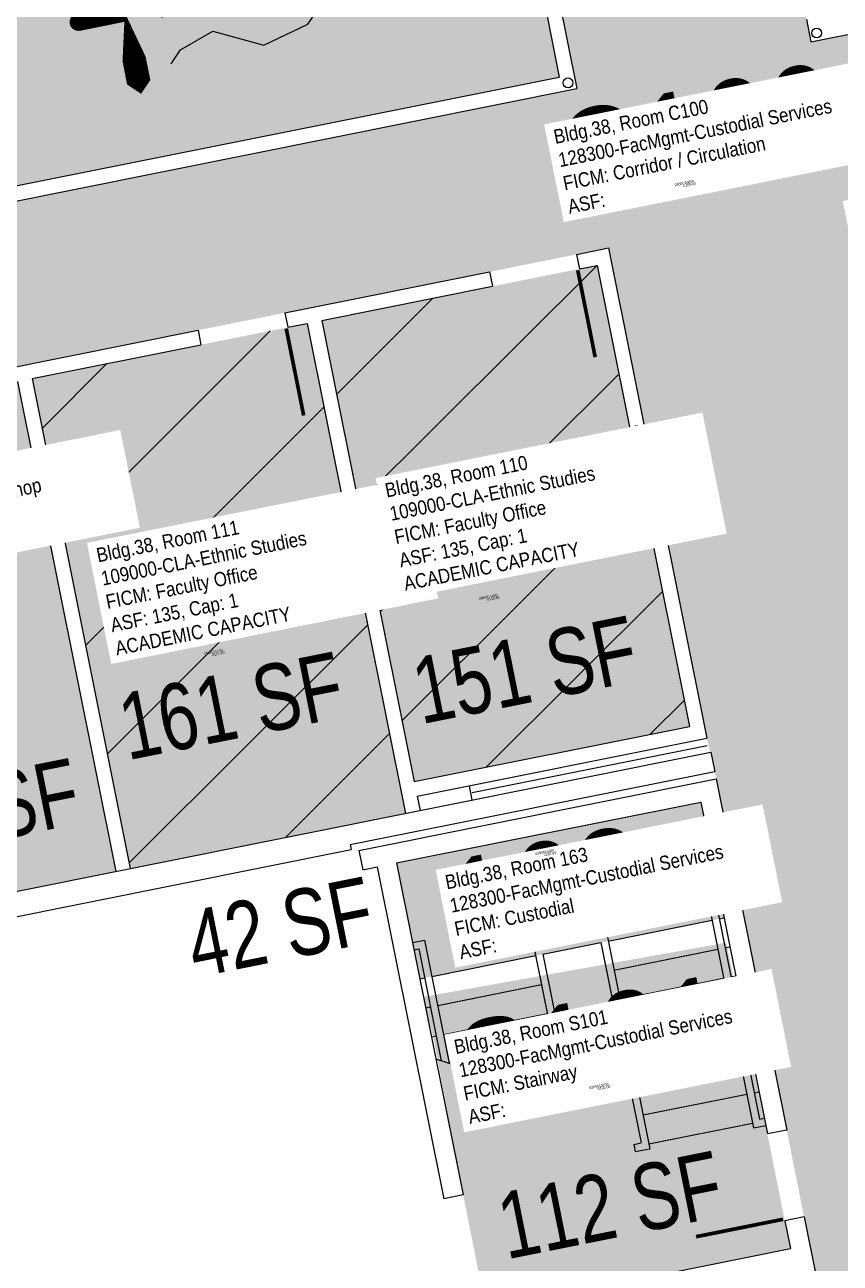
# Model space of a CAD drawing. Header units: inches. Extents: x 69207363 to 69209478, y 27675962 to 27681885.
# Drawn here: x 69208398 to 69208729, y 27678182 to 27678685 of the extents above; entities that cross this region are included whole.
import ezdxf
from ezdxf.enums import TextEntityAlignment as Align

# ---------------------------------------------------------------- set-up
doc = ezdxf.new("R2010")
doc.units = ezdxf.units.IN
doc.header["$LTSCALE"] = 100
doc.header["$MEASUREMENT"] = 0
doc.layers.get('0').update_dxf_attribs({"linetype": 'CONTINUOUS'})
for name, color, linetype in [('A-COLS', 5, 'CONTINUOUS'), ('A-DOOR', 2, 'CONTINUOUS'), ('A-FLOR', 3, 'CONTINUOUS'), ('A-IDEN-ICON', 4, 'CONTINUOUS'), ('A-IDEN-RNUM', 7, 'CONTINUOUS'), ('A-IDEN-SNUM', 4, 'CONTINUOUS'), ('A-IDEN-VNUM', 4, 'CONTINUOUS'), ('A-WALL', 5, 'CONTINUOUS'), ('AREA-TEXT', 3, 'CONTINUOUS'), ('Rooms-Capacity', 4, 'CONTINUOUS'), ('Rooms-Category-Color', 7, 'CONTINUOUS'), ('Rooms-College-Color', 7, 'CONTINUOUS'), ('Rooms-Department-Color', 7, 'CONTINUOUS'), ('Rooms-Division-Color', 7, 'CONTINUOUS'), ('Rooms-Information', 7, 'CONTINUOUS')]:
    doc.layers.add(name, color=color, linetype=linetype)
doc.styles.add('CP_AREA', font='arial.ttf', dxfattribs={"height": 15})
doc.styles.add('CP_ROOMSNUMBER', font='arial.ttf', dxfattribs={"height": 1})
doc.styles.add('CP_ROOMVNUMBER', font='arial.ttf', dxfattribs={"width": 0.85, "height": 0.075})
pattern_1 = [(45, (0, 0), (-26.51650429449553, 26.51650429449553), [])]

# ---------------------------------------------------------------- blocks, each defined once
blk = doc.blocks.new('CPMECH')
for p, q in [((0.01500000000000001, 0.03499999999999998), (0.04500000000000004, 0.04499999999999998)), ((0.04500000000000004, 0.04499999999999998), (0.08500000000000008, 0.02499999999999997)), ((0.1250000000000001, 0.03499999999999998), (0.1350000000000001, 0.04499999999999998)), ((0.005000000000000004, 0.02499999999999997), (0.01500000000000001, 0.03499999999999998)), ((0.08500000000000008, 0.02499999999999997), (0.1250000000000001, 0.03499999999999998)), ((0.01500000000000001, -0.005000000000000004), (0.04500000000000004, 0.005000000000000004)), ((0.04500000000000004, 0.005000000000000004), (0.08500000000000008, -0.01500000000000001)), ((0.1250000000000001, -0.005000000000000004), (0.1350000000000001, 0.005000000000000004)), ((0.005000000000000004, -0.01500000000000001), (0.01500000000000001, -0.005000000000000004)), ((0.08500000000000008, -0.01500000000000001), (0.1250000000000001, -0.005000000000000004)), ((0.01500000000000001, -0.04499999999999998), (0.04500000000000004, -0.035)), ((0.04500000000000004, -0.035), (0.08500000000000008, -0.05499999999999999)), ((0.1250000000000001, -0.04499999999999998), (0.1350000000000001, -0.035)), ((0.005000000000000004, -0.05499999999999999), (0.01500000000000001, -0.04499999999999998)), ((0.08500000000000008, -0.05499999999999999), (0.1250000000000001, -0.04499999999999998))]:
    blk.add_line(p, q)
for points in [[(-0.02500000000000002, -0.005000000000000004, 0, 0.01999999999999999, 0), (-0.02500000000000002, 0.03499999999999998, 0.01999999999999999, 0.01999999999999999, 0), (-0.02500000000000002, 0.05500000000000001, 0.01999999999999999, 0, 0), (-0.02500000000000002, 0.06500000000000002, 0, 0, 0)], [(-0.02500000000000002, -0.005000000000000004, 0, 0.01999999999999999, 0), (-0.02500000000000002, -0.04499999999999998, 0.01999999999999999, 0.01999999999999999, 0), (-0.02500000000000002, -0.06499999999999996, 0.01999999999999999, 0, 0), (-0.02500000000000002, -0.07499999999999997, 0, 0, 0)]]:
    blk.add_lwpolyline(points, format="xyseb")
at = {"const_width": 0.0075}
blk.add_lwpolyline([(-0.06824759526419133, -0.00687500000000002, 1), (-0.0617524047358079, -0.003124999999999989, 1)], format="xyb", close=True, dxfattribs=at)
at = {"const_width": 0.015}
blk.add_lwpolyline([(-0.02500000000000002, -0.005000000000000004), (-0.06499999999999984, -0.005000000000000004)], dxfattribs=at)

msp = doc.modelspace()

# ---------------------------------------------------------------- hatches: boundary and pattern name
at = {"layer": 'Rooms-Capacity'}
h = msp.add_hatch(dxfattribs=at)
h.set_pattern_fill('ANSI31', color=256, scale=300, style=0)
h.set_pattern_definition(pattern_1)
h.paths.add_polyline_path([(69208623.09442669, 27678586.04716378), (69208630.26579933, 27678587.48420903), (69208667.79355177, 27678400.20722754), (69208556.01566751, 27678377.80846432), (69208518.4879151, 27678565.08544581), (69208587.79614747, 27678578.97387014)])
h = msp.add_hatch(dxfattribs=at)
h.set_pattern_fill('ANSI31', color=256, scale=300, style=0)
h.set_pattern_definition(pattern_1)
h.paths.add_polyline_path([(69208400.82698432, 27678541.50780031), (69208469.42062573, 27678555.25303036), (69208504.71890494, 27678562.326324), (69208512.60486856, 27678563.90656354), (69208552.49038553, 27678364.86348896), (69208440.71250127, 27678342.46472574)])
at = {"layer": 'Rooms-Category-Color', "true_color": 0xadadad}
for points in [[(69208519.25576913, 27679665.68955737), (69208360.39361648, 27680458.46883405), (69208353.3159967, 27680493.78870232), (69208335.31410879, 27680583.62459715), (69208321.10462907, 27680654.53501163), (69208234.68230419, 27681085.8134946), (69208227.6029202, 27681121.14216699), (69208183.60421836, 27681340.71151326), (69208207.1364045, 27681345.42704235), (69208203.59975769, 27681363.07618196), (69208180.06757155, 27681358.36065286), (69208153.60578349, 27681490.41449227), (69208144.1226692, 27681537.73864316), (69208137.04937556, 27681573.0369224), (69208104.87864946, 27681733.58041587), (69208093.83953622, 27681731.36832817), (69208023.68847334, 27681717.31101212), (69208009.76939708, 27681714.52181911), (69208019.60568103, 27681665.43522447), (69208026.68391094, 27681630.11231168), (69208084.76128516, 27681340.28532663), (69208091.83457881, 27681304.9870474), (69208113.2431155, 27681198.15074962), (69208120.3207756, 27681162.8306802), (69208132.49975815, 27681102.05317704), (69208139.57305181, 27681066.75489783), (69208207.33485743, 27680728.59911723), (69208214.40815108, 27680693.300838), (69208240.45437315, 27680563.32082231), (69208247.53372061, 27680527.99233233), (69208273.83253321, 27680396.75179902), (69208379.8548834, 27679867.66214042), (69208435.59873146, 27679589.48029036), (69208442.67202511, 27679554.18201115), (69208457.11429429, 27679482.10989366), (69208464.18758796, 27679446.81161443), (69208467.0073023, 27679432.74022572), (69208474.08059597, 27679397.4419465), (69208500.05949563, 27679267.79789373), (69208507.1327893, 27679232.4996145), (69208514.86441669, 27679193.91601305), (69208521.93771036, 27679158.61773381), (69208528.30244276, 27679126.85542997), (69208535.3757364, 27679091.55715072), (69208547.74254939, 27679029.84230623), (69208561.78646985, 27678959.75809234), (69208622.00225857, 27678659.25964976), (69208314.61307691, 27678597.66305091), (69208314.86224613, 27678596.41960689), (69208327.58078194, 27678532.94953898), (69208468.24174346, 27678561.13607689), (69208503.5400227, 27678568.20937054), (69208586.6172652, 27678584.85691667), (69208621.9155444, 27678591.93021033), (69208634.9699636, 27678594.54613785), (69208674.85548057, 27678395.50306327), (69208678.6859009, 27678378.93267161), (69208692.97886805, 27678307.60562503), (69208707.27183521, 27678236.27857845), (69208714.34512883, 27678200.98029922), (69208719.46801025, 27678175.41527864), (69208726.54130387, 27678140.1169994), (69208757.19224304, 27677987.1577894), (69208764.26553668, 27677951.85951015), (69208788.71491323, 27677829.84832796), (69208780.87085116, 27677828.27648491), (69208768.12425031, 27677825.72223996), (69208771.46441679, 27677809.05360813), (69208792.05507967, 27677813.17969611), (69208794.91647585, 27677798.90030013), (69208801.98976949, 27677763.6020209), (69208832.64070867, 27677610.64281089), (69208839.71400228, 27677575.34453166), (69208873.3890877, 27677407.29374418), (69208885.67606157, 27677345.97732554), (69208964.22245869, 27677233.79262251), (69209042.76885587, 27677121.60791954), (69208985.84296694, 27677081.76242957), (69208956.35073403, 27677061.11336977), (69208769.16367432, 27676930.05388714), (69208739.67144138, 27676909.40482733), (69208710.92566162, 27676889.27839855), (69208681.43342866, 27676868.62933873), (69208539.47861364, 27676769.23932406), (69208509.98638073, 27676748.59026425), (69208471.7030431, 27676721.78609077), (69208468.24546495, 27676719.36525889), (69208442.21081015, 27676701.13703096), (69208438.753232, 27676698.71619906), (69208290.67919046, 27676595.0417928), (69208261.1889539, 27676574.39413077), (69208240.33022416, 27676559.78983957), (69208210.8379912, 27676539.14077976), (69208179.97132185, 27676517.52940489), (69208173.40889981, 27676512.93470889), (69208150.48108529, 27676496.88174286), (69208143.91666685, 27676492.28564907), (69208061.40317914, 27676434.51362664), (69208031.91294259, 27676413.86596461), (69207997.2420373, 27676389.59104455), (69207967.74980433, 27676368.94198474), (69207952.44396165, 27676358.22556115), (69207947.85559234, 27676364.77894706), (69207929.50211495, 27676390.99249066), (69207924.91374561, 27676397.54587657), (69207809.63096593, 27676562.19969736), (69207699.86175205, 27676485.34451091), (69207724.52423726, 27676450.12006168), (69207731.07762316, 27676454.70843101), (69207737.96017718, 27676444.87835217), (69207731.4067913, 27676440.28998282), (69207835.7921938, 27676291.20045355), (69207842.34557968, 27676295.78882288), (69207844.63976434, 27676292.51212993), (69207849.22813371, 27676285.95874402), (69207842.67474781, 27676281.37037469), (69207856.73303284, 27676261.29148389), (69207898.02835691, 27676202.31101077), (69207911.50028792, 27676183.06958615), (69207918.05367383, 27676187.65795549), (69207911.50028792, 27676183.06958615), (69208048.66139153, 27676279.09196004), (69208086.80867553, 27676305.80087525), (69208122.02781004, 27676330.47095124), (69208150.70776547, 27676350.55129295), (69208154.44716853, 27676353.16944523), (69208180.19999841, 27676371.20035275), (69208183.93940145, 27676373.81850503), (69208218.81216383, 27676398.23475584), (69208248.30439681, 27676418.88381566), (69208311.01521228, 27676462.79094815), (69208340.50744525, 27676483.44000798), (69208391.77610996, 27676519.33589033), (69208421.26834291, 27676539.98495013), (69208452.60017091, 27676561.92200697), (69208482.09240386, 27676582.57106677), (69208517.80894287, 27676607.57808989), (69208547.3011758, 27676628.22714969), (69208720.72958606, 27676749.65347989), (69208750.221819, 27676770.3025397), (69208776.54722705, 27676788.73433923), (69208795.47425058, 27676761.70162237), (69208801.2944116, 27676765.77662251), (69208830.78664456, 27676786.42568233), (69208834.5797634, 27676789.08144385), (69208867.56149551, 27676812.17368511), (69208853.22284134, 27676832.65301608), (69208848.63447198, 27676839.20640197), (69208900.24238595, 27676875.33981054), (69208904.83075531, 27676868.78642464), (69208914.00749399, 27676855.67965284), (69208938.58269112, 27676872.88603786), (69208929.40595242, 27676885.99280966), (69208924.81758308, 27676892.54619558), (69208942.83939433, 27676905.16421125), (69208947.42776366, 27676898.61082535), (69208961.76641786, 27676878.13149441), (69209022.38523744, 27676920.57391082), (69209008.04658328, 27676941.05324177), (69209003.45821393, 27676947.60662767), (69209055.97730595, 27676984.37799979), (69209063.35144374, 27676989.54102059), (69209085.46953891, 27677005.02705961), (69209092.84367667, 27677010.1900804), (69209190.23502684, 27677078.36756309), (69209175.29384977, 27677099.70745356), (69209154.64478993, 27677129.19968649), (69209121.40948671, 27677176.66835163), (69209102.71012102, 27677203.37591382), (69209082.0610612, 27677232.86814675), (69209028.95695606, 27677308.71463343), (69208975.85285091, 27677384.56112009), (69208960.54398362, 27677460.95787375), (69208922.81975082, 27677649.215363), (69208915.74645719, 27677684.51364224), (69208885.09551805, 27677837.47285225), (69208878.02222437, 27677872.77113149), (69208847.37128523, 27678025.7303415), (69208840.29799159, 27678061.02862074), (69208809.64705244, 27678213.98783077), (69208802.57375878, 27678249.28611), (69208787.69420214, 27678323.540449), (69208772.81464553, 27678397.79478801), (69208770.65336137, 27678408.58037332), (69208730.07921597, 27678613.60473462), (69208742.20034873, 27678616.03364428), (69208777.49862796, 27678623.10693792), (69208846.76743096, 27678637.65246005), (69208834.77244173, 27678701.89589206), (69208827.79732627, 27678739.25360436), (69208795.92993914, 27678732.86781467), (69208803.39619353, 27678695.60851993), (69208717.11151096, 27678678.31824657), (69208679.93328628, 27678863.85095886), (69208630.49102578, 27679110.58562075), (69208623.74717188, 27679145.2163419), (69208566.0135191, 27679432.35156845), (69208559.26966523, 27679466.98228958)], [(69208614.94032976, 27678663.96381404), (69208266.36982232, 27678594.11503924), (69208239.26321699, 27678729.38674872), (69208210.96235538, 27678870.61822658), (69208559.53286283, 27678940.46700139)], [(69208319.61979334, 27678318.1993989), (69208434.82945473, 27678341.28584345), (69208394.94393776, 27678540.32891803), (69208279.73427638, 27678517.24247349)], [(69208552.57624021, 27678326.26329266), (69208558.30076273, 27678297.69586643), (69208681.84474008, 27678322.45239421), (69208672.41368188, 27678369.51676652), (69208548.86970456, 27678344.76023874)], [(69208706.5010668, 27678199.4084562), (69208708.76255202, 27678188.12283157), (69208585.2185747, 27678163.36630377), (69208576.57343802, 27678206.50864508), (69208563.93259925, 27678273.02572275), (69208559.62889528, 27678290.34217548), (69208682.66944139, 27678312.3695335), (69208699.42777315, 27678234.70673542)]]:
    msp.add_hatch(color=253, dxfattribs=at).paths.add_polyline_path(points)
at = {"layer": 'Rooms-Category-Color', "true_color": 0xfa9ba3}
for points in [[(69208623.09442669, 27678586.04716378), (69208630.26579933, 27678587.48420903), (69208667.79355177, 27678400.20722754), (69208556.01566751, 27678377.80846432), (69208518.4879151, 27678565.08544581), (69208587.79614747, 27678578.97387014)], [(69208400.82698432, 27678541.50780031), (69208469.42062573, 27678555.25303036), (69208504.71890494, 27678562.326324), (69208512.60486856, 27678563.90656354), (69208552.49038553, 27678364.86348896), (69208440.71250127, 27678342.46472574)]]:
    msp.add_hatch(color=241, dxfattribs=at).paths.add_polyline_path(points)
at = {"layer": 'Rooms-College-Color', "true_color": 0xadadad}
for points in [[(69208519.25576913, 27679665.68955737), (69208360.39361648, 27680458.46883405), (69208353.3159967, 27680493.78870232), (69208335.31410879, 27680583.62459715), (69208321.10462907, 27680654.53501163), (69208234.68230419, 27681085.8134946), (69208227.6029202, 27681121.14216699), (69208183.60421836, 27681340.71151326), (69208207.1364045, 27681345.42704235), (69208203.59975769, 27681363.07618196), (69208180.06757155, 27681358.36065286), (69208153.60578349, 27681490.41449227), (69208144.1226692, 27681537.73864316), (69208137.04937556, 27681573.0369224), (69208104.87864946, 27681733.58041587), (69208093.83953622, 27681731.36832817), (69208023.68847334, 27681717.31101212), (69208009.76939708, 27681714.52181911), (69208019.60568103, 27681665.43522447), (69208026.68391094, 27681630.11231168), (69208084.76128516, 27681340.28532663), (69208091.83457881, 27681304.9870474), (69208113.2431155, 27681198.15074962), (69208120.3207756, 27681162.8306802), (69208132.49975815, 27681102.05317704), (69208139.57305181, 27681066.75489783), (69208207.33485743, 27680728.59911723), (69208214.40815108, 27680693.300838), (69208240.45437315, 27680563.32082231), (69208247.53372061, 27680527.99233233), (69208273.83253321, 27680396.75179902), (69208379.8548834, 27679867.66214042), (69208435.59873146, 27679589.48029036), (69208442.67202511, 27679554.18201115), (69208457.11429429, 27679482.10989366), (69208464.18758796, 27679446.81161443), (69208467.0073023, 27679432.74022572), (69208474.08059597, 27679397.4419465), (69208500.05949563, 27679267.79789373), (69208507.1327893, 27679232.4996145), (69208514.86441669, 27679193.91601305), (69208521.93771036, 27679158.61773381), (69208528.30244276, 27679126.85542997), (69208535.3757364, 27679091.55715072), (69208547.74254939, 27679029.84230623), (69208561.78646985, 27678959.75809234), (69208622.00225857, 27678659.25964976), (69208314.61307691, 27678597.66305091), (69208314.86224613, 27678596.41960689), (69208327.58078194, 27678532.94953898), (69208468.24174346, 27678561.13607689), (69208503.5400227, 27678568.20937054), (69208586.6172652, 27678584.85691667), (69208621.9155444, 27678591.93021033), (69208634.9699636, 27678594.54613785), (69208674.85548057, 27678395.50306327), (69208678.6859009, 27678378.93267161), (69208692.97886805, 27678307.60562503), (69208707.27183521, 27678236.27857845), (69208714.34512883, 27678200.98029922), (69208719.46801025, 27678175.41527864), (69208726.54130387, 27678140.1169994), (69208757.19224304, 27677987.1577894), (69208764.26553668, 27677951.85951015), (69208788.71491323, 27677829.84832796), (69208780.87085116, 27677828.27648491), (69208768.12425031, 27677825.72223996), (69208771.46441679, 27677809.05360813), (69208792.05507967, 27677813.17969611), (69208794.91647585, 27677798.90030013), (69208801.98976949, 27677763.6020209), (69208832.64070867, 27677610.64281089), (69208839.71400228, 27677575.34453166), (69208873.3890877, 27677407.29374418), (69208885.67606157, 27677345.97732554), (69208964.22245869, 27677233.79262251), (69209042.76885587, 27677121.60791954), (69208985.84296694, 27677081.76242957), (69208956.35073403, 27677061.11336977), (69208769.16367432, 27676930.05388714), (69208739.67144138, 27676909.40482733), (69208710.92566162, 27676889.27839855), (69208681.43342866, 27676868.62933873), (69208539.47861364, 27676769.23932406), (69208509.98638073, 27676748.59026425), (69208471.7030431, 27676721.78609077), (69208468.24546495, 27676719.36525889), (69208442.21081015, 27676701.13703096), (69208438.753232, 27676698.71619906), (69208290.67919046, 27676595.0417928), (69208261.1889539, 27676574.39413077), (69208240.33022416, 27676559.78983957), (69208210.8379912, 27676539.14077976), (69208179.97132185, 27676517.52940489), (69208173.40889981, 27676512.93470889), (69208150.48108529, 27676496.88174286), (69208143.91666685, 27676492.28564907), (69208061.40317914, 27676434.51362664), (69208031.91294259, 27676413.86596461), (69207997.2420373, 27676389.59104455), (69207967.74980433, 27676368.94198474), (69207952.44396165, 27676358.22556115), (69207947.85559234, 27676364.77894706), (69207929.50211495, 27676390.99249066), (69207924.91374561, 27676397.54587657), (69207809.63096593, 27676562.19969736), (69207699.86175205, 27676485.34451091), (69207724.52423726, 27676450.12006168), (69207731.07762316, 27676454.70843101), (69207737.96017718, 27676444.87835217), (69207731.4067913, 27676440.28998282), (69207835.7921938, 27676291.20045355), (69207842.34557968, 27676295.78882288), (69207844.63976434, 27676292.51212993), (69207849.22813371, 27676285.95874402), (69207842.67474781, 27676281.37037469), (69207856.73303284, 27676261.29148389), (69207898.02835691, 27676202.31101077), (69207911.50028792, 27676183.06958615), (69207918.05367383, 27676187.65795549), (69207911.50028792, 27676183.06958615), (69208048.66139153, 27676279.09196004), (69208086.80867553, 27676305.80087525), (69208122.02781004, 27676330.47095124), (69208150.70776547, 27676350.55129295), (69208154.44716853, 27676353.16944523), (69208180.19999841, 27676371.20035275), (69208183.93940145, 27676373.81850503), (69208218.81216383, 27676398.23475584), (69208248.30439681, 27676418.88381566), (69208311.01521228, 27676462.79094815), (69208340.50744525, 27676483.44000798), (69208391.77610996, 27676519.33589033), (69208421.26834291, 27676539.98495013), (69208452.60017091, 27676561.92200697), (69208482.09240386, 27676582.57106677), (69208517.80894287, 27676607.57808989), (69208547.3011758, 27676628.22714969), (69208720.72958606, 27676749.65347989), (69208750.221819, 27676770.3025397), (69208776.54722705, 27676788.73433923), (69208795.47425058, 27676761.70162237), (69208801.2944116, 27676765.77662251), (69208830.78664456, 27676786.42568233), (69208834.5797634, 27676789.08144385), (69208867.56149551, 27676812.17368511), (69208853.22284134, 27676832.65301608), (69208848.63447198, 27676839.20640197), (69208900.24238595, 27676875.33981054), (69208904.83075531, 27676868.78642464), (69208914.00749399, 27676855.67965284), (69208938.58269112, 27676872.88603786), (69208929.40595242, 27676885.99280966), (69208924.81758308, 27676892.54619558), (69208942.83939433, 27676905.16421125), (69208947.42776366, 27676898.61082535), (69208961.76641786, 27676878.13149441), (69209022.38523744, 27676920.57391082), (69209008.04658328, 27676941.05324177), (69209003.45821393, 27676947.60662767), (69209055.97730595, 27676984.37799979), (69209063.35144374, 27676989.54102059), (69209085.46953891, 27677005.02705961), (69209092.84367667, 27677010.1900804), (69209190.23502684, 27677078.36756309), (69209175.29384977, 27677099.70745356), (69209154.64478993, 27677129.19968649), (69209121.40948671, 27677176.66835163), (69209102.71012102, 27677203.37591382), (69209082.0610612, 27677232.86814675), (69209028.95695606, 27677308.71463343), (69208975.85285091, 27677384.56112009), (69208960.54398362, 27677460.95787375), (69208922.81975082, 27677649.215363), (69208915.74645719, 27677684.51364224), (69208885.09551805, 27677837.47285225), (69208878.02222437, 27677872.77113149), (69208847.37128523, 27678025.7303415), (69208840.29799159, 27678061.02862074), (69208809.64705244, 27678213.98783077), (69208802.57375878, 27678249.28611), (69208787.69420214, 27678323.540449), (69208772.81464553, 27678397.79478801), (69208770.65336137, 27678408.58037332), (69208730.07921597, 27678613.60473462), (69208742.20034873, 27678616.03364428), (69208777.49862796, 27678623.10693792), (69208846.76743096, 27678637.65246005), (69208834.77244173, 27678701.89589206), (69208827.79732627, 27678739.25360436), (69208795.92993914, 27678732.86781467), (69208803.39619353, 27678695.60851993), (69208717.11151096, 27678678.31824657), (69208679.93328628, 27678863.85095886), (69208630.49102578, 27679110.58562075), (69208623.74717188, 27679145.2163419), (69208566.0135191, 27679432.35156845), (69208559.26966523, 27679466.98228958)], [(69208614.94032976, 27678663.96381404), (69208266.36982232, 27678594.11503924), (69208239.26321699, 27678729.38674872), (69208210.96235538, 27678870.61822658), (69208559.53286283, 27678940.46700139)], [(69208319.61979334, 27678318.1993989), (69208434.82945473, 27678341.28584345), (69208394.94393776, 27678540.32891803), (69208279.73427638, 27678517.24247349)], [(69208552.57624021, 27678326.26329266), (69208558.30076273, 27678297.69586643), (69208681.84474008, 27678322.45239421), (69208672.41368188, 27678369.51676652), (69208548.86970456, 27678344.76023874)], [(69208706.5010668, 27678199.4084562), (69208708.76255202, 27678188.12283157), (69208585.2185747, 27678163.36630377), (69208576.57343802, 27678206.50864508), (69208563.93259925, 27678273.02572275), (69208559.62889528, 27678290.34217548), (69208682.66944139, 27678312.3695335), (69208699.42777315, 27678234.70673542)]]:
    msp.add_hatch(color=253, dxfattribs=at).paths.add_polyline_path(points)
at = {"layer": 'Rooms-College-Color', "true_color": 0xb2d6e9}
for points in [[(69208623.09442669, 27678586.04716378), (69208630.26579933, 27678587.48420903), (69208667.79355177, 27678400.20722754), (69208556.01566751, 27678377.80846432), (69208518.4879151, 27678565.08544581), (69208587.79614747, 27678578.97387014)], [(69208400.82698432, 27678541.50780031), (69208469.42062573, 27678555.25303036), (69208504.71890494, 27678562.326324), (69208512.60486856, 27678563.90656354), (69208552.49038553, 27678364.86348896), (69208440.71250127, 27678342.46472574)]]:
    msp.add_hatch(color=254, dxfattribs=at).paths.add_polyline_path(points)
at = {"layer": 'Rooms-Department-Color', "true_color": 0xacacac}
for points in [[(69208519.25576913, 27679665.68955737), (69208360.39361648, 27680458.46883405), (69208353.3159967, 27680493.78870232), (69208335.31410879, 27680583.62459715), (69208321.10462907, 27680654.53501163), (69208234.68230419, 27681085.8134946), (69208227.6029202, 27681121.14216699), (69208183.60421836, 27681340.71151326), (69208207.1364045, 27681345.42704235), (69208203.59975769, 27681363.07618196), (69208180.06757155, 27681358.36065286), (69208153.60578349, 27681490.41449227), (69208144.1226692, 27681537.73864316), (69208137.04937556, 27681573.0369224), (69208104.87864946, 27681733.58041587), (69208093.83953622, 27681731.36832817), (69208023.68847334, 27681717.31101212), (69208009.76939708, 27681714.52181911), (69208019.60568103, 27681665.43522447), (69208026.68391094, 27681630.11231168), (69208084.76128516, 27681340.28532663), (69208091.83457881, 27681304.9870474), (69208113.2431155, 27681198.15074962), (69208120.3207756, 27681162.8306802), (69208132.49975815, 27681102.05317704), (69208139.57305181, 27681066.75489783), (69208207.33485743, 27680728.59911723), (69208214.40815108, 27680693.300838), (69208240.45437315, 27680563.32082231), (69208247.53372061, 27680527.99233233), (69208273.83253321, 27680396.75179902), (69208379.8548834, 27679867.66214042), (69208435.59873146, 27679589.48029036), (69208442.67202511, 27679554.18201115), (69208457.11429429, 27679482.10989366), (69208464.18758796, 27679446.81161443), (69208467.0073023, 27679432.74022572), (69208474.08059597, 27679397.4419465), (69208500.05949563, 27679267.79789373), (69208507.1327893, 27679232.4996145), (69208514.86441669, 27679193.91601305), (69208521.93771036, 27679158.61773381), (69208528.30244276, 27679126.85542997), (69208535.3757364, 27679091.55715072), (69208547.74254939, 27679029.84230623), (69208561.78646985, 27678959.75809234), (69208622.00225857, 27678659.25964976), (69208314.61307691, 27678597.66305091), (69208314.86224613, 27678596.41960689), (69208327.58078194, 27678532.94953898), (69208468.24174346, 27678561.13607689), (69208503.5400227, 27678568.20937054), (69208586.6172652, 27678584.85691667), (69208621.9155444, 27678591.93021033), (69208634.9699636, 27678594.54613785), (69208674.85548057, 27678395.50306327), (69208678.6859009, 27678378.93267161), (69208692.97886805, 27678307.60562503), (69208707.27183521, 27678236.27857845), (69208714.34512883, 27678200.98029922), (69208719.46801025, 27678175.41527864), (69208726.54130387, 27678140.1169994), (69208757.19224304, 27677987.1577894), (69208764.26553668, 27677951.85951015), (69208788.71491323, 27677829.84832796), (69208780.87085116, 27677828.27648491), (69208768.12425031, 27677825.72223996), (69208771.46441679, 27677809.05360813), (69208792.05507967, 27677813.17969611), (69208794.91647585, 27677798.90030013), (69208801.98976949, 27677763.6020209), (69208832.64070867, 27677610.64281089), (69208839.71400228, 27677575.34453166), (69208873.3890877, 27677407.29374418), (69208885.67606157, 27677345.97732554), (69208964.22245869, 27677233.79262251), (69209042.76885587, 27677121.60791954), (69208985.84296694, 27677081.76242957), (69208956.35073403, 27677061.11336977), (69208769.16367432, 27676930.05388714), (69208739.67144138, 27676909.40482733), (69208710.92566162, 27676889.27839855), (69208681.43342866, 27676868.62933873), (69208539.47861364, 27676769.23932406), (69208509.98638073, 27676748.59026425), (69208471.7030431, 27676721.78609077), (69208468.24546495, 27676719.36525889), (69208442.21081015, 27676701.13703096), (69208438.753232, 27676698.71619906), (69208290.67919046, 27676595.0417928), (69208261.1889539, 27676574.39413077), (69208240.33022416, 27676559.78983957), (69208210.8379912, 27676539.14077976), (69208179.97132185, 27676517.52940489), (69208173.40889981, 27676512.93470889), (69208150.48108529, 27676496.88174286), (69208143.91666685, 27676492.28564907), (69208061.40317914, 27676434.51362664), (69208031.91294259, 27676413.86596461), (69207997.2420373, 27676389.59104455), (69207967.74980433, 27676368.94198474), (69207952.44396165, 27676358.22556115), (69207947.85559234, 27676364.77894706), (69207929.50211495, 27676390.99249066), (69207924.91374561, 27676397.54587657), (69207809.63096593, 27676562.19969736), (69207699.86175205, 27676485.34451091), (69207724.52423726, 27676450.12006168), (69207731.07762316, 27676454.70843101), (69207737.96017718, 27676444.87835217), (69207731.4067913, 27676440.28998282), (69207835.7921938, 27676291.20045355), (69207842.34557968, 27676295.78882288), (69207844.63976434, 27676292.51212993), (69207849.22813371, 27676285.95874402), (69207842.67474781, 27676281.37037469), (69207856.73303284, 27676261.29148389), (69207898.02835691, 27676202.31101077), (69207911.50028792, 27676183.06958615), (69207918.05367383, 27676187.65795549), (69207911.50028792, 27676183.06958615), (69208048.66139153, 27676279.09196004), (69208086.80867553, 27676305.80087525), (69208122.02781004, 27676330.47095124), (69208150.70776547, 27676350.55129295), (69208154.44716853, 27676353.16944523), (69208180.19999841, 27676371.20035275), (69208183.93940145, 27676373.81850503), (69208218.81216383, 27676398.23475584), (69208248.30439681, 27676418.88381566), (69208311.01521228, 27676462.79094815), (69208340.50744525, 27676483.44000798), (69208391.77610996, 27676519.33589033), (69208421.26834291, 27676539.98495013), (69208452.60017091, 27676561.92200697), (69208482.09240386, 27676582.57106677), (69208517.80894287, 27676607.57808989), (69208547.3011758, 27676628.22714969), (69208720.72958606, 27676749.65347989), (69208750.221819, 27676770.3025397), (69208776.54722705, 27676788.73433923), (69208795.47425058, 27676761.70162237), (69208801.2944116, 27676765.77662251), (69208830.78664456, 27676786.42568233), (69208834.5797634, 27676789.08144385), (69208867.56149551, 27676812.17368511), (69208853.22284134, 27676832.65301608), (69208848.63447198, 27676839.20640197), (69208900.24238595, 27676875.33981054), (69208904.83075531, 27676868.78642464), (69208914.00749399, 27676855.67965284), (69208938.58269112, 27676872.88603786), (69208929.40595242, 27676885.99280966), (69208924.81758308, 27676892.54619558), (69208942.83939433, 27676905.16421125), (69208947.42776366, 27676898.61082535), (69208961.76641786, 27676878.13149441), (69209022.38523744, 27676920.57391082), (69209008.04658328, 27676941.05324177), (69209003.45821393, 27676947.60662767), (69209055.97730595, 27676984.37799979), (69209063.35144374, 27676989.54102059), (69209085.46953891, 27677005.02705961), (69209092.84367667, 27677010.1900804), (69209190.23502684, 27677078.36756309), (69209175.29384977, 27677099.70745356), (69209154.64478993, 27677129.19968649), (69209121.40948671, 27677176.66835163), (69209102.71012102, 27677203.37591382), (69209082.0610612, 27677232.86814675), (69209028.95695606, 27677308.71463343), (69208975.85285091, 27677384.56112009), (69208960.54398362, 27677460.95787375), (69208922.81975082, 27677649.215363), (69208915.74645719, 27677684.51364224), (69208885.09551805, 27677837.47285225), (69208878.02222437, 27677872.77113149), (69208847.37128523, 27678025.7303415), (69208840.29799159, 27678061.02862074), (69208809.64705244, 27678213.98783077), (69208802.57375878, 27678249.28611), (69208787.69420214, 27678323.540449), (69208772.81464553, 27678397.79478801), (69208770.65336137, 27678408.58037332), (69208730.07921597, 27678613.60473462), (69208742.20034873, 27678616.03364428), (69208777.49862796, 27678623.10693792), (69208846.76743096, 27678637.65246005), (69208834.77244173, 27678701.89589206), (69208827.79732627, 27678739.25360436), (69208795.92993914, 27678732.86781467), (69208803.39619353, 27678695.60851993), (69208717.11151096, 27678678.31824657), (69208679.93328628, 27678863.85095886), (69208630.49102578, 27679110.58562075), (69208623.74717188, 27679145.2163419), (69208566.0135191, 27679432.35156845), (69208559.26966523, 27679466.98228958)], [(69208614.94032976, 27678663.96381404), (69208266.36982232, 27678594.11503924), (69208239.26321699, 27678729.38674872), (69208210.96235538, 27678870.61822658), (69208559.53286283, 27678940.46700139)], [(69208319.61979334, 27678318.1993989), (69208434.82945473, 27678341.28584345), (69208394.94393776, 27678540.32891803), (69208279.73427638, 27678517.24247349)], [(69208552.57624021, 27678326.26329266), (69208558.30076273, 27678297.69586643), (69208681.84474008, 27678322.45239421), (69208672.41368188, 27678369.51676652), (69208548.86970456, 27678344.76023874)], [(69208706.5010668, 27678199.4084562), (69208708.76255202, 27678188.12283157), (69208585.2185747, 27678163.36630377), (69208576.57343802, 27678206.50864508), (69208563.93259925, 27678273.02572275), (69208559.62889528, 27678290.34217548), (69208682.66944139, 27678312.3695335), (69208699.42777315, 27678234.70673542)]]:
    msp.add_hatch(color=253, dxfattribs=at).paths.add_polyline_path(points)
at = {"layer": 'Rooms-Department-Color', "true_color": 0xb2d6e9}
for points in [[(69208623.09442669, 27678586.04716378), (69208630.26579933, 27678587.48420903), (69208667.79355177, 27678400.20722754), (69208556.01566751, 27678377.80846432), (69208518.4879151, 27678565.08544581), (69208587.79614747, 27678578.97387014)], [(69208400.82698432, 27678541.50780031), (69208469.42062573, 27678555.25303036), (69208504.71890494, 27678562.326324), (69208512.60486856, 27678563.90656354), (69208552.49038553, 27678364.86348896), (69208440.71250127, 27678342.46472574)]]:
    msp.add_hatch(color=254, dxfattribs=at).paths.add_polyline_path(points)
at = {"layer": 'Rooms-Division-Color', "true_color": 0xadadad}
for points in [[(69208519.25576913, 27679665.68955737), (69208360.39361648, 27680458.46883405), (69208353.3159967, 27680493.78870232), (69208335.31410879, 27680583.62459715), (69208321.10462907, 27680654.53501163), (69208234.68230419, 27681085.8134946), (69208227.6029202, 27681121.14216699), (69208183.60421836, 27681340.71151326), (69208207.1364045, 27681345.42704235), (69208203.59975769, 27681363.07618196), (69208180.06757155, 27681358.36065286), (69208153.60578349, 27681490.41449227), (69208144.1226692, 27681537.73864316), (69208137.04937556, 27681573.0369224), (69208104.87864946, 27681733.58041587), (69208093.83953622, 27681731.36832817), (69208023.68847334, 27681717.31101212), (69208009.76939708, 27681714.52181911), (69208019.60568103, 27681665.43522447), (69208026.68391094, 27681630.11231168), (69208084.76128516, 27681340.28532663), (69208091.83457881, 27681304.9870474), (69208113.2431155, 27681198.15074962), (69208120.3207756, 27681162.8306802), (69208132.49975815, 27681102.05317704), (69208139.57305181, 27681066.75489783), (69208207.33485743, 27680728.59911723), (69208214.40815108, 27680693.300838), (69208240.45437315, 27680563.32082231), (69208247.53372061, 27680527.99233233), (69208273.83253321, 27680396.75179902), (69208379.8548834, 27679867.66214042), (69208435.59873146, 27679589.48029036), (69208442.67202511, 27679554.18201115), (69208457.11429429, 27679482.10989366), (69208464.18758796, 27679446.81161443), (69208467.0073023, 27679432.74022572), (69208474.08059597, 27679397.4419465), (69208500.05949563, 27679267.79789373), (69208507.1327893, 27679232.4996145), (69208514.86441669, 27679193.91601305), (69208521.93771036, 27679158.61773381), (69208528.30244276, 27679126.85542997), (69208535.3757364, 27679091.55715072), (69208547.74254939, 27679029.84230623), (69208561.78646985, 27678959.75809234), (69208622.00225857, 27678659.25964976), (69208314.61307691, 27678597.66305091), (69208314.86224613, 27678596.41960689), (69208327.58078194, 27678532.94953898), (69208468.24174346, 27678561.13607689), (69208503.5400227, 27678568.20937054), (69208586.6172652, 27678584.85691667), (69208621.9155444, 27678591.93021033), (69208634.9699636, 27678594.54613785), (69208674.85548057, 27678395.50306327), (69208678.6859009, 27678378.93267161), (69208692.97886805, 27678307.60562503), (69208707.27183521, 27678236.27857845), (69208714.34512883, 27678200.98029922), (69208719.46801025, 27678175.41527864), (69208726.54130387, 27678140.1169994), (69208757.19224304, 27677987.1577894), (69208764.26553668, 27677951.85951015), (69208788.71491323, 27677829.84832796), (69208780.87085116, 27677828.27648491), (69208768.12425031, 27677825.72223996), (69208771.46441679, 27677809.05360813), (69208792.05507967, 27677813.17969611), (69208794.91647585, 27677798.90030013), (69208801.98976949, 27677763.6020209), (69208832.64070867, 27677610.64281089), (69208839.71400228, 27677575.34453166), (69208873.3890877, 27677407.29374418), (69208885.67606157, 27677345.97732554), (69208964.22245869, 27677233.79262251), (69209042.76885587, 27677121.60791954), (69208985.84296694, 27677081.76242957), (69208956.35073403, 27677061.11336977), (69208769.16367432, 27676930.05388714), (69208739.67144138, 27676909.40482733), (69208710.92566162, 27676889.27839855), (69208681.43342866, 27676868.62933873), (69208539.47861364, 27676769.23932406), (69208509.98638073, 27676748.59026425), (69208471.7030431, 27676721.78609077), (69208468.24546495, 27676719.36525889), (69208442.21081015, 27676701.13703096), (69208438.753232, 27676698.71619906), (69208290.67919046, 27676595.0417928), (69208261.1889539, 27676574.39413077), (69208240.33022416, 27676559.78983957), (69208210.8379912, 27676539.14077976), (69208179.97132185, 27676517.52940489), (69208173.40889981, 27676512.93470889), (69208150.48108529, 27676496.88174286), (69208143.91666685, 27676492.28564907), (69208061.40317914, 27676434.51362664), (69208031.91294259, 27676413.86596461), (69207997.2420373, 27676389.59104455), (69207967.74980433, 27676368.94198474), (69207952.44396165, 27676358.22556115), (69207947.85559234, 27676364.77894706), (69207929.50211495, 27676390.99249066), (69207924.91374561, 27676397.54587657), (69207809.63096593, 27676562.19969736), (69207699.86175205, 27676485.34451091), (69207724.52423726, 27676450.12006168), (69207731.07762316, 27676454.70843101), (69207737.96017718, 27676444.87835217), (69207731.4067913, 27676440.28998282), (69207835.7921938, 27676291.20045355), (69207842.34557968, 27676295.78882288), (69207844.63976434, 27676292.51212993), (69207849.22813371, 27676285.95874402), (69207842.67474781, 27676281.37037469), (69207856.73303284, 27676261.29148389), (69207898.02835691, 27676202.31101077), (69207911.50028792, 27676183.06958615), (69207918.05367383, 27676187.65795549), (69207911.50028792, 27676183.06958615), (69208048.66139153, 27676279.09196004), (69208086.80867553, 27676305.80087525), (69208122.02781004, 27676330.47095124), (69208150.70776547, 27676350.55129295), (69208154.44716853, 27676353.16944523), (69208180.19999841, 27676371.20035275), (69208183.93940145, 27676373.81850503), (69208218.81216383, 27676398.23475584), (69208248.30439681, 27676418.88381566), (69208311.01521228, 27676462.79094815), (69208340.50744525, 27676483.44000798), (69208391.77610996, 27676519.33589033), (69208421.26834291, 27676539.98495013), (69208452.60017091, 27676561.92200697), (69208482.09240386, 27676582.57106677), (69208517.80894287, 27676607.57808989), (69208547.3011758, 27676628.22714969), (69208720.72958606, 27676749.65347989), (69208750.221819, 27676770.3025397), (69208776.54722705, 27676788.73433923), (69208795.47425058, 27676761.70162237), (69208801.2944116, 27676765.77662251), (69208830.78664456, 27676786.42568233), (69208834.5797634, 27676789.08144385), (69208867.56149551, 27676812.17368511), (69208853.22284134, 27676832.65301608), (69208848.63447198, 27676839.20640197), (69208900.24238595, 27676875.33981054), (69208904.83075531, 27676868.78642464), (69208914.00749399, 27676855.67965284), (69208938.58269112, 27676872.88603786), (69208929.40595242, 27676885.99280966), (69208924.81758308, 27676892.54619558), (69208942.83939433, 27676905.16421125), (69208947.42776366, 27676898.61082535), (69208961.76641786, 27676878.13149441), (69209022.38523744, 27676920.57391082), (69209008.04658328, 27676941.05324177), (69209003.45821393, 27676947.60662767), (69209055.97730595, 27676984.37799979), (69209063.35144374, 27676989.54102059), (69209085.46953891, 27677005.02705961), (69209092.84367667, 27677010.1900804), (69209190.23502684, 27677078.36756309), (69209175.29384977, 27677099.70745356), (69209154.64478993, 27677129.19968649), (69209121.40948671, 27677176.66835163), (69209102.71012102, 27677203.37591382), (69209082.0610612, 27677232.86814675), (69209028.95695606, 27677308.71463343), (69208975.85285091, 27677384.56112009), (69208960.54398362, 27677460.95787375), (69208922.81975082, 27677649.215363), (69208915.74645719, 27677684.51364224), (69208885.09551805, 27677837.47285225), (69208878.02222437, 27677872.77113149), (69208847.37128523, 27678025.7303415), (69208840.29799159, 27678061.02862074), (69208809.64705244, 27678213.98783077), (69208802.57375878, 27678249.28611), (69208787.69420214, 27678323.540449), (69208772.81464553, 27678397.79478801), (69208770.65336137, 27678408.58037332), (69208730.07921597, 27678613.60473462), (69208742.20034873, 27678616.03364428), (69208777.49862796, 27678623.10693792), (69208846.76743096, 27678637.65246005), (69208834.77244173, 27678701.89589206), (69208827.79732627, 27678739.25360436), (69208795.92993914, 27678732.86781467), (69208803.39619353, 27678695.60851993), (69208717.11151096, 27678678.31824657), (69208679.93328628, 27678863.85095886), (69208630.49102578, 27679110.58562075), (69208623.74717188, 27679145.2163419), (69208566.0135191, 27679432.35156845), (69208559.26966523, 27679466.98228958)], [(69208614.94032976, 27678663.96381404), (69208266.36982232, 27678594.11503924), (69208239.26321699, 27678729.38674872), (69208210.96235538, 27678870.61822658), (69208559.53286283, 27678940.46700139)], [(69208319.61979334, 27678318.1993989), (69208434.82945473, 27678341.28584345), (69208394.94393776, 27678540.32891803), (69208279.73427638, 27678517.24247349)], [(69208552.57624021, 27678326.26329266), (69208558.30076273, 27678297.69586643), (69208681.84474008, 27678322.45239421), (69208672.41368188, 27678369.51676652), (69208548.86970456, 27678344.76023874)], [(69208706.5010668, 27678199.4084562), (69208708.76255202, 27678188.12283157), (69208585.2185747, 27678163.36630377), (69208576.57343802, 27678206.50864508), (69208563.93259925, 27678273.02572275), (69208559.62889528, 27678290.34217548), (69208682.66944139, 27678312.3695335), (69208699.42777315, 27678234.70673542)]]:
    msp.add_hatch(color=253, dxfattribs=at).paths.add_polyline_path(points)
at = {"layer": 'Rooms-Division-Color', "true_color": 0xb2d6e9}
for points in [[(69208623.09442669, 27678586.04716378), (69208630.26579933, 27678587.48420903), (69208667.79355177, 27678400.20722754), (69208556.01566751, 27678377.80846432), (69208518.4879151, 27678565.08544581), (69208587.79614747, 27678578.97387014)], [(69208400.82698432, 27678541.50780031), (69208469.42062573, 27678555.25303036), (69208504.71890494, 27678562.326324), (69208512.60486856, 27678563.90656354), (69208552.49038553, 27678364.86348896), (69208440.71250127, 27678342.46472574)]]:
    msp.add_hatch(color=254, dxfattribs=at).paths.add_polyline_path(points)

# ---------------------------------------------------------------- linework, layer by layer
at = {"layer": 'A-COLS'}
for centre in [(69208719.4635931, 27678681.84921097), (69208618.47129416, 27678661.61173192), (69208646.76446876, 27678520.41861498)]:
    msp.add_circle(centre, 2, dxfattribs=at)
at = {"layer": 'A-DOOR'}
for points in [[(69208622.43636635, 27678585.51394644, 1.5, 1.5, 0), (69208629.50966, 27678550.21566721, 0, 0, 0), (69208628.77427919, 27678550.06830694, 0, 0, -0.4142135623730951), (69208587.57874736, 27678580.05877472, 0, 0, -0.4142135623730951)], [(69208504.06084466, 27678561.79310667, 1.5, 1.5, 0), (69208511.13413829, 27678526.49482743, 0, 0, 0), (69208510.39875749, 27678526.34746715, 0, 0, -0.4142135623730951), (69208469.20322566, 27678556.33793493, 0, 0, -0.4142135623730951)], [(69208705.77183676, 27678200.02723825, 1.5, 1.5, 0), (69208670.47355753, 27678192.9539446, 0, 0, 0), (69208670.3261972, 27678193.68932541, 0, 0, -0.4142135623730951), (69208700.316665, 27678234.88485723, 0, 0, -0.4142135623730951)], [(69208574.38379736, 27678173.69886743, 1.5, 1.5, 0), (69208539.08551812, 27678166.62557379, 0, 0, 0), (69208538.93815786, 27678167.36095461, 0, 0, -0.4142135623730951), (69208568.92862564, 27678208.55648644, 0, 0, -0.4142135623730951)]]:
    msp.add_lwpolyline(points, format="xyseb", dxfattribs=at)
at = {"layer": 'A-FLOR'}
for p, q in [((69208673.99499561, 27678336.17760865), (69208678.8975344, 27678337.16001055)), ((69208673.99499561, 27678336.17760865), (69208693.83951388, 27678237.14632525)), ((69208677.52596, 27678333.82552651), (69208679.48697552, 27678334.21848729)), ((69208677.52596, 27678333.82552651), (69208696.19159603, 27678240.67728966)), ((69208634.78036776, 27678313.02133601), (69208676.94220129, 27678321.4699923)), ((69208679.88372457, 27678322.05943345), (69208681.84474008, 27678322.45239421)), ((69208555.35355708, 27678312.40348279), (69208560.25609584, 27678313.38588468)), ((69208560.25609584, 27678313.38588468), (69208570.2765952, 27678263.3799891)), ((69208604.77569392, 27678310.0684479), (69208634.19092663, 27678315.96285927)), ((69208608.30665833, 27678307.71636578), (69208631.83884448, 27678312.43189486)), ((69208631.83884448, 27678312.43189486), (69208648.14671597, 27678231.04975107)), ((69208634.19092663, 27678315.96285927), (69208651.67768037, 27678228.69766895)), ((69208555.9429982, 27678309.4619595), (69208557.90401372, 27678309.85492027)), ((69208557.90401372, 27678309.85492027), (69208567.00608152, 27678264.43232839)), ((69208563.20330155, 27678298.67826834), (69208605.36513506, 27678307.12692463)), ((69208604.77569392, 27678310.0684479), (69208617.15395781, 27678248.29645924)), ((69208608.30665833, 27678307.71636578), (69208620.42447148, 27678247.24411996)), ((69208637.13813233, 27678301.25524294), (69208679.29996586, 27678309.70389923)), ((69208682.2414891, 27678310.29334036), (69208684.20250462, 27678310.68630113)), ((69208558.30076277, 27678297.69586644), (69208560.26177827, 27678298.08882719)), ((69208639.49589688, 27678289.48914986), (69208681.6577304, 27678297.93780615)), ((69208684.59925368, 27678298.5272473), (69208686.56026915, 27678298.92020806)), ((69208565.56106608, 27678286.91217524), (69208607.72289962, 27678295.36083155)), ((69208560.6585273, 27678285.92977335), (69208562.6195428, 27678286.3227341)), ((69208686.95701821, 27678286.76115422), (69208688.91803372, 27678287.15411498)), ((69208567.91883063, 27678275.14608217), (69208610.08066416, 27678283.59473848)), ((69208641.85366142, 27678277.72305678), (69208684.01549494, 27678286.17171308)), ((69208563.01629184, 27678274.16368028), (69208564.97730738, 27678274.55664103)), ((69208570.2765952, 27678263.3799891), (69208612.43842873, 27678271.8286454)), ((69208644.21142596, 27678265.9569637), (69208686.37325948, 27678274.40562)), ((69208689.31478277, 27678274.99506114), (69208691.27579828, 27678275.38802189)), ((69208620.42447148, 27678247.24411996), (69208564.82573906, 27678265.13388791)), ((69208646.5691905, 27678254.19087061), (69208688.73102404, 27678262.63952691)), ((69208691.67254731, 27678263.22896806), (69208693.6335628, 27678263.62192881)), ((69208593.71527651, 27678255.83822417), (69208614.79619327, 27678260.06255232)), ((69208694.03031185, 27678251.46287497), (69208695.9913274, 27678251.85583574)), ((69208648.92695507, 27678242.42477753), (69208691.08878858, 27678250.87343384)), ((69208696.19159603, 27678240.67728966), (69208698.15261155, 27678241.07025041)), ((69208651.28471962, 27678230.65868447), (69208693.44655316, 27678239.10734076)), ((69208693.83951388, 27678237.14632525), (69208698.74205269, 27678238.12872715)), ((69208645.20519269, 27678230.46030993), (69208648.14671597, 27678231.04975107)), ((69208645.20519269, 27678230.46030993), (69208645.79463384, 27678227.51878668)), ((69208645.79463384, 27678227.51878668), (69208651.67768037, 27678228.69766895))]:
    msp.add_line(p, q, dxfattribs=at)
at = {"layer": 'A-WALL'}
for p, q in [((69208561.78646985, 27678959.75809234), (69208622.00225857, 27678659.25964976)), ((69208559.53286283, 27678940.46700139), (69208614.94032976, 27678663.96381404)), ((69208717.11151096, 27678678.31824657), (69208803.39619353, 27678695.60851993)), ((69208715.28522396, 27678687.43207552), (69208717.11151096, 27678678.31824657)), ((69208256.56474477, 27678592.15023545), (69208614.94032976, 27678663.96381404)), ((69208314.61307691, 27678597.66305091), (69208622.00225857, 27678659.25964976)), ((69208621.9155444, 27678591.93021033), (69208634.9699636, 27678594.54613785)), ((69208634.9699636, 27678594.54613785), (69208674.85548057, 27678395.50306327)), ((69208621.9155444, 27678591.93021033), (69208623.09442669, 27678586.04716378)), ((69208503.5400227, 27678568.20937056), (69208586.6172652, 27678584.85691667)), ((69208586.6172652, 27678584.85691667), (69208587.79614747, 27678578.97387014)), ((69208623.09442669, 27678586.04716378), (69208630.26579933, 27678587.48420903)), ((69208630.26579933, 27678587.48420903), (69208667.79355177, 27678400.20722754)), ((69208518.4879151, 27678565.08544581), (69208587.79614747, 27678578.97387014)), ((69208503.5400227, 27678568.20937056), (69208504.71890494, 27678562.326324)), ((69208504.71890494, 27678562.326324), (69208512.60486856, 27678563.90656354)), ((69208512.60486856, 27678563.90656354), (69208552.49038553, 27678364.86348896)), ((69208518.4879151, 27678565.08544581), (69208556.01566751, 27678377.80846432)), ((69208327.58078194, 27678532.94953898), (69208468.24174346, 27678561.13607689)), ((69208468.24174346, 27678561.13607689), (69208469.42062573, 27678555.25303036)), ((69208400.82698432, 27678541.50780031), (69208469.42062573, 27678555.25303036)), ((69208394.94393776, 27678540.32891803), (69208434.82945473, 27678341.28584345)), ((69208400.82698432, 27678541.50780031), (69208440.71250127, 27678342.46472574)), ((69208556.01566751, 27678377.80846432), (69208667.79355177, 27678400.20722754)), ((69208557.1945498, 27678371.92541779), (69208674.85548057, 27678395.50306327)), ((69208579.50238547, 27678373.33596451), (69208674.95466785, 27678392.46329982)), ((69208319.61979334, 27678318.1993989), (69208676.52461672, 27678389.71825693)), ((69208676.52461672, 27678389.71825693), (69208678.09645975, 27678381.87419487)), ((69208530.03978853, 27678352.20565762), (69208678.09645975, 27678381.87419487)), ((69208533.57075292, 27678349.85357549), (69208678.68590088, 27678378.9326716)), ((69208678.68590088, 27678378.9326716), (69208707.27183521, 27678236.27857845)), ((69208557.1945498, 27678371.92541779), (69208558.37343207, 27678366.04237124)), ((69208578.27546655, 27678376.14974593), (69208579.45434883, 27678370.26669938)), ((69208548.86970456, 27678344.76023874), (69208672.41368188, 27678369.51676652)), ((69208672.41368188, 27678369.51676652), (69208699.42777315, 27678234.70673542)), ((69208530.03978853, 27678352.20565762), (69208530.4327493, 27678350.24464211)), ((69208300.01342651, 27678304.071753), (69208530.4327493, 27678350.24464211)), ((69208533.57075292, 27678349.85357549), (69208535.14259596, 27678342.00951345)), ((69208535.14259596, 27678342.00951345), (69208541.0256425, 27678343.18839572)), ((69208541.0256425, 27678343.18839572), (69208568.03973377, 27678208.37836462)), ((69208548.86970456, 27678344.76023874), (69208575.88379583, 27678209.95020764)), ((69208707.27183521, 27678236.27857845), (69208699.42777315, 27678234.70673542)), ((69208575.88379583, 27678209.95020764), (69208568.03973377, 27678208.37836462)), ((69208714.34512883, 27678200.98029923), (69208706.5010668, 27678199.4084562)), ((69208714.34512883, 27678200.98029923), (69208719.46801025, 27678175.41527865)), ((69208706.5010668, 27678199.4084562), (69208708.76255202, 27678188.12283157)), ((69208585.2185747, 27678163.36630377), (69208708.76255202, 27678188.12283157))]:
    msp.add_line(p, q, dxfattribs=at)

# ---------------------------------------------------------------- block references
at = {"layer": 'A-IDEN-ICON', "xscale": 480.000000004047, "yscale": 480.000000004047, "zscale": 480.000000004047, "rotation": 11.33121621161455}
msp.add_blockref('CPMECH', (69208449.79440491, 27678694.80360419), dxfattribs=at)

# ---------------------------------------------------------------- texts
at = {"layer": 'A-IDEN-RNUM', "style": 'CP_ROOMSNUMBER'}
for s, p in [('C100-00', (69208667.80828321, 27678620.23059347)), ('0110-00', (69208588.17090692, 27678452.17283651)), ('0111-00', (69208476.46882984, 27678429.789264)), ('0163-00', (69208611.12150617, 27678348.50127552)), ('S101-00', (69208633.08142412, 27678253.48331041))]:
    msp.add_text(s, height=1, rotation=11.33121616298327, dxfattribs=at).set_placement(p, align=Align.MIDDLE)
at = {"layer": 'A-IDEN-SNUM', "style": 'CP_ROOMSNUMBER'}
for s, p in [('0380C10000', (69208665.69907872, 27678620.94670328)), ('0380011000', (69208586.06170243, 27678452.88894632)), ('0380011100', (69208474.35962535, 27678430.50537381)), ('0380016300', (69208609.01230168, 27678349.21738533)), ('0380S10100', (69208630.97221963, 27678254.19942022))]:
    msp.add_text(s, height=1, rotation=11.33121616298327, dxfattribs=at).set_placement(p, align=Align.MIDDLE)
at = {"layer": 'A-IDEN-VNUM', "style": 'CP_ROOMVNUMBER', "width": 0.85}
for s, p in [('C100', (69208671.42281553, 27678639.4968737)), ('110', (69208587.86047426, 27678482.72570813)), ('111', (69208470.60235271, 27678456.74485341)), ('163', (69208610.38895144, 27678333.00505083)), ('S101', (69208629.68438652, 27678269.55026082))]:
    msp.add_text(s, height=40.5, rotation=11.33121616298327, dxfattribs=at).set_placement(p, align=Align.MIDDLE)
at = {"layer": 'AREA-TEXT', "style": 'CP_AREA', "width": 0.75}
for s, p in [('151 SF', (69208600.88817504, 27678423.24943379)), ('161 SF', (69208481.65755653, 27678408.61165355)), ('166 SF', (69208374.4724212, 27678365.3830068)), ('42 SF', (69208501.48292857, 27678318.78557471)), ('112 SF', (69208635.54342966, 27678205.87788425))]:
    msp.add_text(s, height=27, rotation=11.33, dxfattribs=at).set_placement(p, align=Align.MIDDLE_CENTER)

# ---------------------------------------------------------------- next in the draw order: texts
at = {"layer": 'Rooms-Information', "char_height": 5.785714285714286, "width": 129.6, "attachment_point": 7, "rotation": 11.33121616298327, "style": 'CP_ROOMVNUMBER', "bg_fill": 3, "box_fill_scale": 1.5, "bg_fill_color": 256, "bg_fill_true_color": 13158600, "bg_fill_transparency": 0}
for s, insert in [('Bldg.38, Room C100^M^J128300-FacMgmt-Custodial Services^M^JFICM: Corridor / Circulation^M^JASF: ', (69208619.0374628, 27678608.34699883)), ('Bldg.38, Room 110^M^J109000-CLA-Ethnic Studies^M^JFICM: Faculty Office^M^JASF: 135, Cap: 1^M^JACADEMIC CAPACITY', (69208552.45020476, 27678455.24507463)), ('Bldg.38, Room 112^M^J128101-FacMgmt-Electric Shop^M^JFICM: Electrical^M^JASF: ', (69208314.17284425, 27678457.62199745)), ('Bldg.38, Room S101^M^J128300-FacMgmt-Custodial Services^M^JFICM: Stairway^M^JASF: ', (69208578.59992044, 27678238.6610659))]:
    msp.add_mtext(s, dxfattribs=dict(at, insert=insert))

# ---------------------------------------------------------------- next in the draw order: texts
for s, insert in [('Bldg.38, Room 111^M^J109000-CLA-Ethnic Studies^M^JFICM: Faculty Office^M^JASF: 135, Cap: 1^M^JACADEMIC CAPACITY', (69208435.25993326, 27678428.92562369)), ('Bldg.38, Room 163^M^J128300-FacMgmt-Custodial Services^M^JFICM: Custodial^M^JASF: ', (69208574.97596793, 27678305.53796117))]:
    msp.add_mtext(s, dxfattribs=dict(at, insert=insert))

doc.saveas('drawing.dxf')
